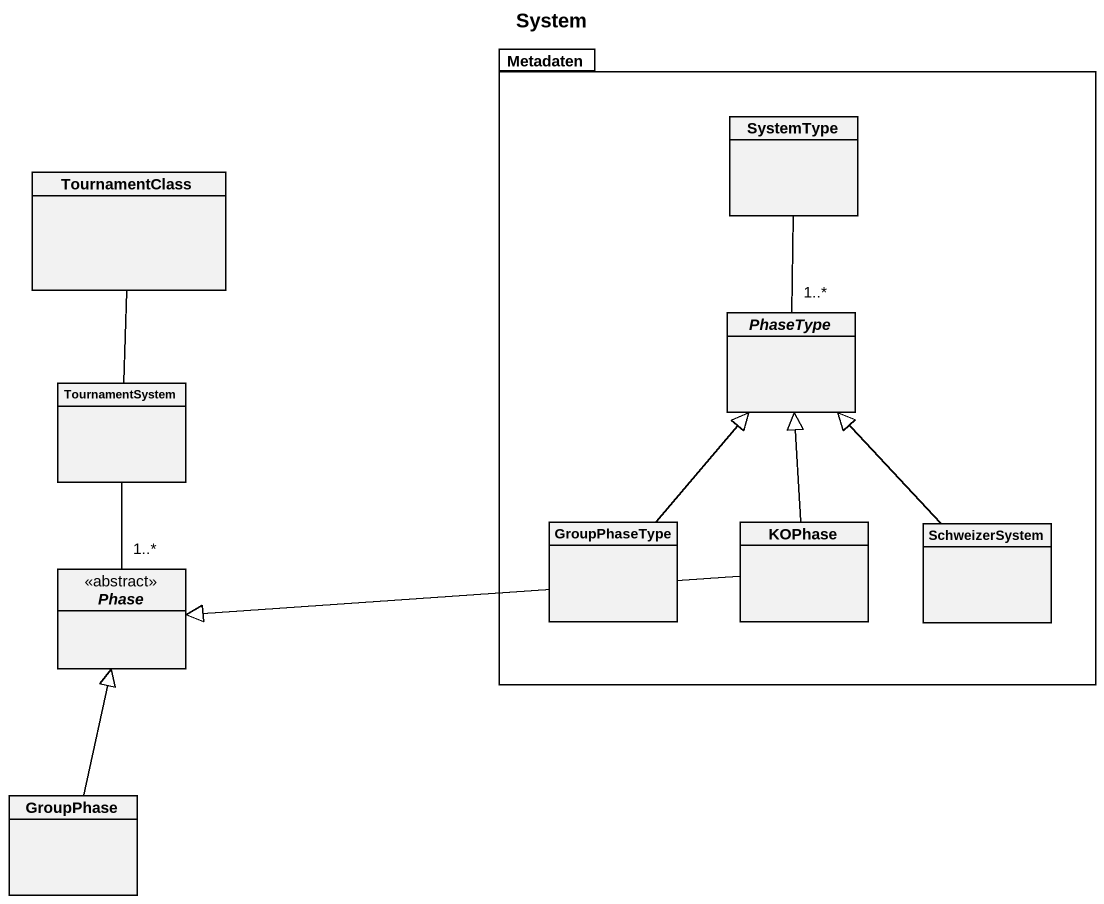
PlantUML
@startuml
title System
hide circle
hide empty members
package Metadaten {
  class SystemType
  abstract class PhaseType
  class GroupPhaseType
  class KOPhase
  class SchweizerSystem
}
class TournamentClass
class TournamentSystem
abstract class Phase <<abstract>>
class GroupPhase
SystemType -- "1..*" PhaseType
TournamentClass -- TournamentSystem
TournamentSystem -- "1..*" Phase
GroupPhaseType -up-|> PhaseType
KOPhase -up-|> PhaseType
KOPhase -left-|> Phase
SchweizerSystem -up-|> PhaseType
GroupPhase -up-|> Phase
@enduml
